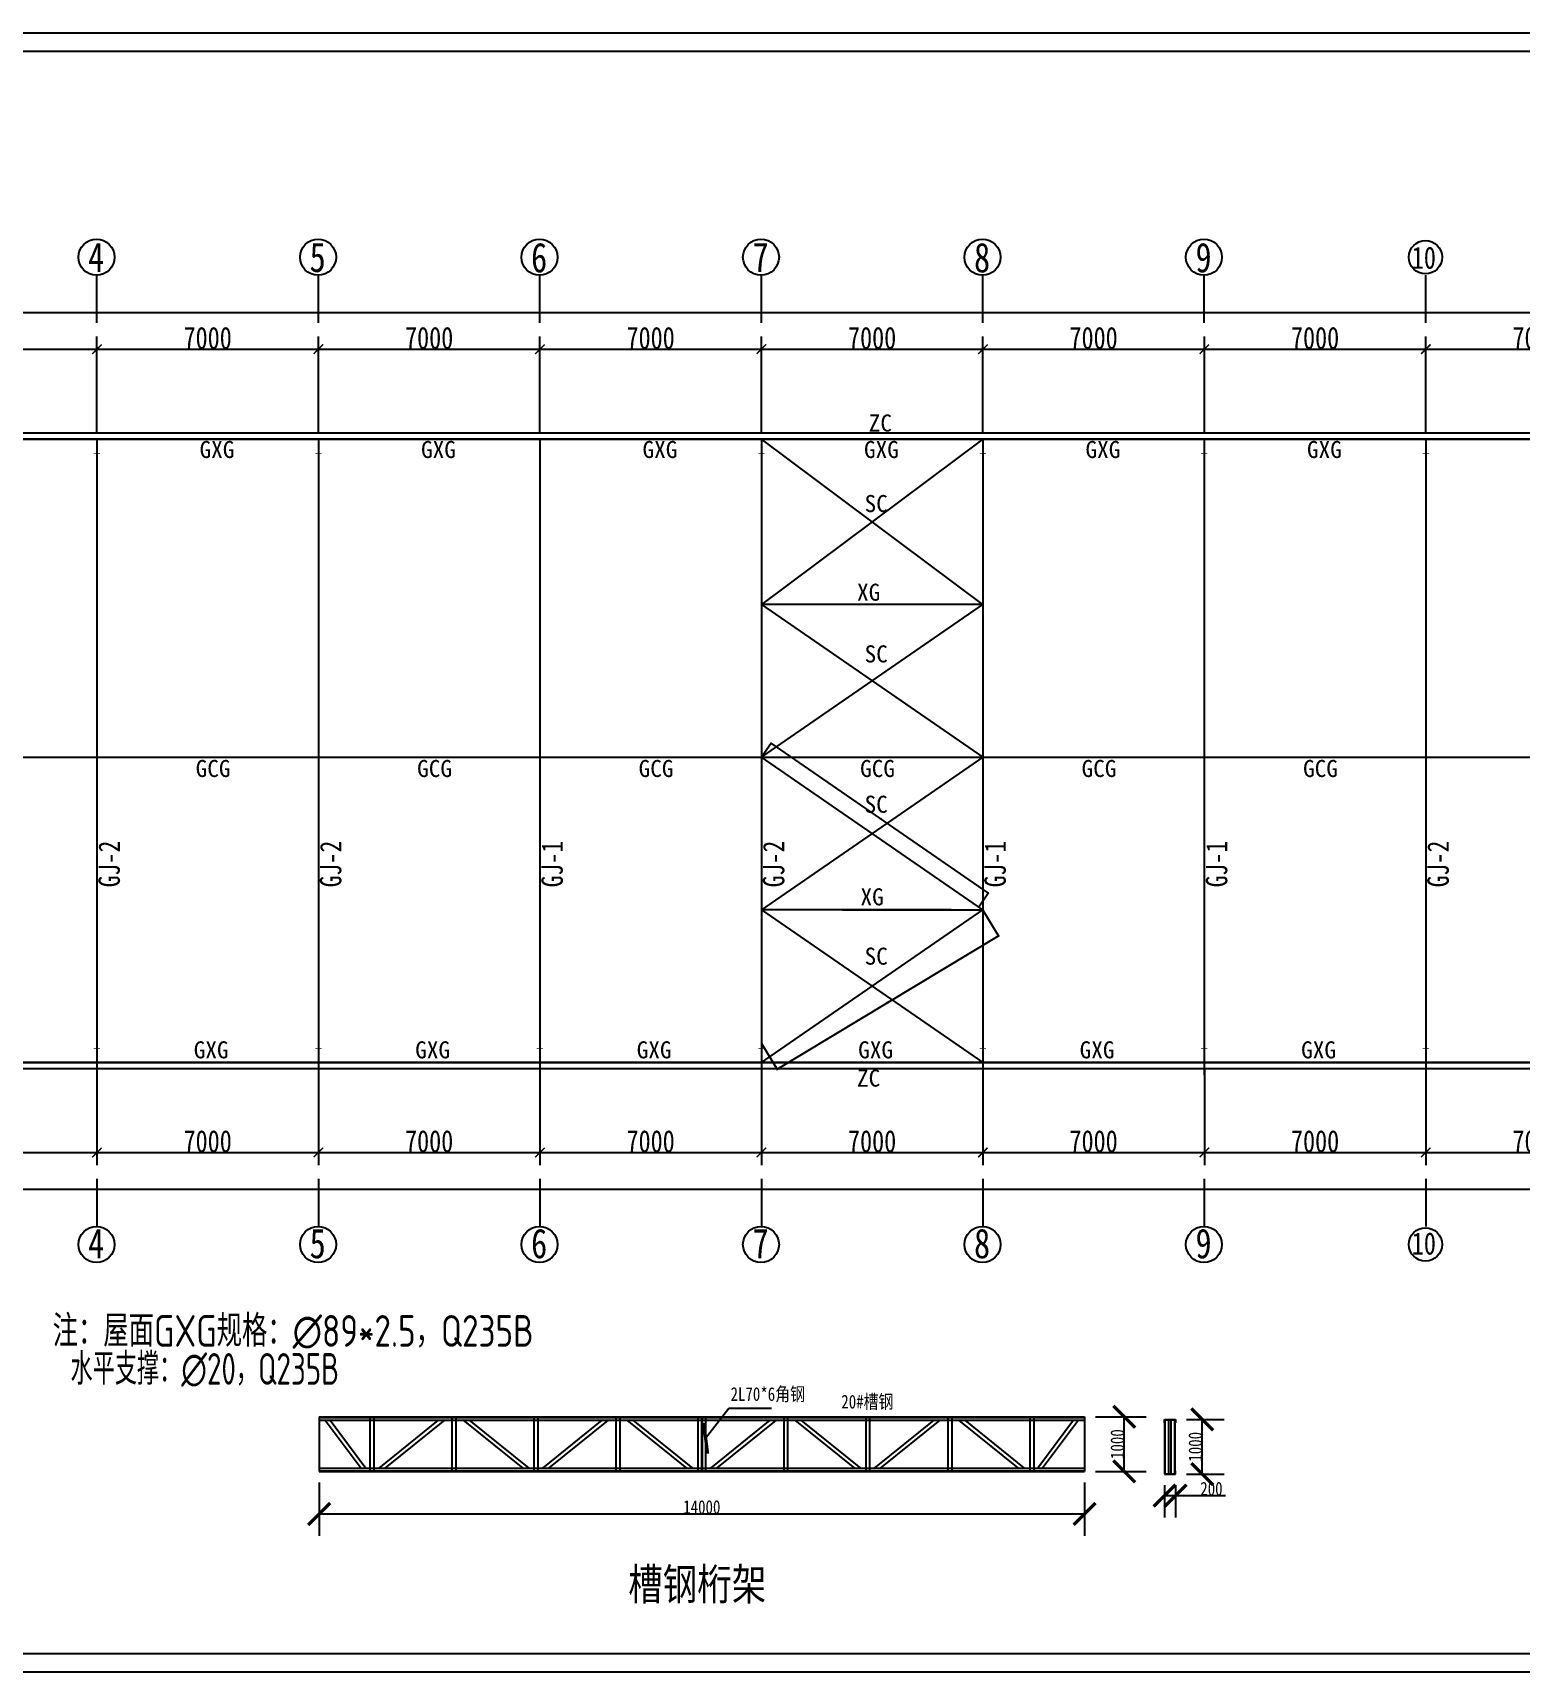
# Model space of a CAD drawing. Header units: millimetres. Extents: x 92079 to 624077, y -488988 to -181668.
# Drawn here: x 174439 to 221450, y -311212 to -259415 of the extents above; entities that cross this region are included whole.
import ezdxf
from ezdxf.enums import TextEntityAlignment as Align

# ---------------------------------------------------------------- set-up
doc = ezdxf.new("R2010")
doc.units = ezdxf.units.MM
doc.header["$PDMODE"] = 1
doc.layers.add('PUB_TEXT', color=7, linetype='Continuous')
doc.layers.add('粗线', color=7, linetype='Continuous')
doc.styles.get("Standard").update_dxf_attribs({"font": 'qlctxt.shx', "bigfont": 'qlchzt.shx'})
doc.styles.add('STYLE1', font='', dxfattribs={"width": 0.8})
doc.styles.add('TSSD_Dimension', font='Tssdeng.shx', dxfattribs={"width": 0.7, "bigfont": 'hztxt.shx'})
doc.styles.add('仿宋', font='', dxfattribs={"width": 0.8})
doc.styles.get('STYLE1').set_extended_font_data('SimSun')
doc.styles.get('仿宋').set_extended_font_data('FangSong_GB2312')
doc.dimstyles.new('副本 ISO-25', dxfattribs={"dimtxt": 250, "dimasz": 400, "dimexe": 400, "dimexo": 200, "dimgap": 0.3, "dimtad": 1, "dimtoh": 1, "dimdec": 0, "dimtxsty": '仿宋', "dimblk": 'ARCHTICK', "dimcen": 25, "dimaunit": 1, "dimadec": 3, "dimazin": 0, "dimtfac": 1, "dimtdec": 0, "dimtmove": 0, "dimatfit": 3, "dimldrblk": 'ARCHTICK', "dimfxl": 1, "dimarcsym": 0})
doc.dimstyles.new('大样图Standard', dxfattribs={"dimscale": 120, "dimtxt": 0.25, "dimasz": 0.18, "dimexe": 0.18, "dimexo": 0.0625, "dimgap": 0.09, "dimtad": 1, "dimdsep": 46, "dimtxsty": 'Standard', "dimblk": 'ARCHTICK', "dimcen": 0.09, "dimadec": 0, "dimazin": 0, "dimtfac": 1, "dimtofl": 0, "dimtmove": 0, "dimatfit": 3, "dimfxl": 1, "dimtolj": 1, "dimtzin": 0, "dimarcsym": 0})

# ---------------------------------------------------------------- blocks, each defined once
blk = doc.blocks.new('_ArchTick')
at = {"color": 0, "linetype": 'ByBlock', "const_width": 0.15}
blk.add_lwpolyline([(-0.5, -0.5), (0.5, 0.5)], dxfattribs=at)
blk = doc.blocks.new('*D58')
at = {"layer": 'Defpoints', "color": 0}
for p in [(169466, -291951), (176466, -291951), (176466, -294791)]:
    blk.add_point(p, dxfattribs=at)
at = {"layer": '粗线', "color": 0, "lineweight": -2}
for p, q in [((169466, -292151), (169466, -295191)), ((176466, -292151), (176466, -295191)), ((169466, -294791), (176466, -294791))]:
    blk.add_line(p, q, dxfattribs=at)
at = {"layer": '粗线', "color": 0, "lineweight": -2, "xscale": 300, "yscale": 300, "zscale": 300, "rotation": 180}
blk.add_blockref('_ArchTick', (169466, -294791), dxfattribs=at)
at = {"layer": '粗线', "color": 0, "lineweight": -2, "xscale": 300, "yscale": 300, "zscale": 300}
blk.add_blockref('_ArchTick', (176466, -294791), dxfattribs=at)
at = {"layer": '粗线', "color": 0, "insert": (172966, -294441), "char_height": 700, "attachment_point": 5, "style": '仿宋'}
blk.add_mtext('7000', dxfattribs=at)
blk = doc.blocks.new('*D59')
at = {"layer": 'Defpoints', "color": 0}
for p in [(176466, -291951), (183466, -291951), (183466, -294791)]:
    blk.add_point(p, dxfattribs=at)
at = {"layer": '粗线', "color": 0, "lineweight": -2}
for p, q in [((176466, -292151), (176466, -295191)), ((183466, -292151), (183466, -295191)), ((176466, -294791), (183466, -294791))]:
    blk.add_line(p, q, dxfattribs=at)
at = {"layer": '粗线', "color": 0, "lineweight": -2, "xscale": 300, "yscale": 300, "zscale": 300, "rotation": 180}
blk.add_blockref('_ArchTick', (176466, -294791), dxfattribs=at)
at = {"layer": '粗线', "color": 0, "lineweight": -2, "xscale": 300, "yscale": 300, "zscale": 300}
blk.add_blockref('_ArchTick', (183466, -294791), dxfattribs=at)
at = {"layer": '粗线', "color": 0, "insert": (179966, -294441), "char_height": 700, "attachment_point": 5, "style": '仿宋'}
blk.add_mtext('7000', dxfattribs=at)
blk = doc.blocks.new('*D60')
at = {"layer": 'Defpoints', "color": 0}
for p in [(183466, -291951), (190466, -291951), (190466, -294791)]:
    blk.add_point(p, dxfattribs=at)
at = {"layer": '粗线', "color": 0, "lineweight": -2}
for p, q in [((183466, -292151), (183466, -295191)), ((190466, -292151), (190466, -295191)), ((183466, -294791), (190466, -294791))]:
    blk.add_line(p, q, dxfattribs=at)
at = {"layer": '粗线', "color": 0, "lineweight": -2, "xscale": 300, "yscale": 300, "zscale": 300, "rotation": 180}
blk.add_blockref('_ArchTick', (183466, -294791), dxfattribs=at)
at = {"layer": '粗线', "color": 0, "lineweight": -2, "xscale": 300, "yscale": 300, "zscale": 300}
blk.add_blockref('_ArchTick', (190466, -294791), dxfattribs=at)
at = {"layer": '粗线', "color": 0, "insert": (186966, -294441), "char_height": 700, "attachment_point": 5, "style": '仿宋'}
blk.add_mtext('7000', dxfattribs=at)
blk = doc.blocks.new('*D61')
at = {"layer": 'Defpoints', "color": 0}
for p in [(190466, -291951), (197466, -291951), (197466, -294791)]:
    blk.add_point(p, dxfattribs=at)
at = {"layer": '粗线', "color": 0, "lineweight": -2}
for p, q in [((190466, -292151), (190466, -295191)), ((197466, -292151), (197466, -295191)), ((190466, -294791), (197466, -294791))]:
    blk.add_line(p, q, dxfattribs=at)
at = {"layer": '粗线', "color": 0, "lineweight": -2, "xscale": 300, "yscale": 300, "zscale": 300, "rotation": 180}
blk.add_blockref('_ArchTick', (190466, -294791), dxfattribs=at)
at = {"layer": '粗线', "color": 0, "lineweight": -2, "xscale": 300, "yscale": 300, "zscale": 300}
blk.add_blockref('_ArchTick', (197466, -294791), dxfattribs=at)
at = {"layer": '粗线', "color": 0, "insert": (193966, -294441), "char_height": 700, "attachment_point": 5, "style": '仿宋'}
blk.add_mtext('7000', dxfattribs=at)
blk = doc.blocks.new('*D62')
at = {"layer": 'Defpoints', "color": 0}
for p in [(197466, -291951), (204466, -291951), (204466, -294791)]:
    blk.add_point(p, dxfattribs=at)
at = {"layer": '粗线', "color": 0, "lineweight": -2}
for p, q in [((197466, -292151), (197466, -295191)), ((204466, -292151), (204466, -295191)), ((197466, -294791), (204466, -294791))]:
    blk.add_line(p, q, dxfattribs=at)
at = {"layer": '粗线', "color": 0, "lineweight": -2, "xscale": 300, "yscale": 300, "zscale": 300, "rotation": 180}
blk.add_blockref('_ArchTick', (197466, -294791), dxfattribs=at)
at = {"layer": '粗线', "color": 0, "lineweight": -2, "xscale": 300, "yscale": 300, "zscale": 300}
blk.add_blockref('_ArchTick', (204466, -294791), dxfattribs=at)
at = {"layer": '粗线', "color": 0, "insert": (200966, -294441), "char_height": 700, "attachment_point": 5, "style": '仿宋'}
blk.add_mtext('7000', dxfattribs=at)
blk = doc.blocks.new('*D63')
at = {"layer": 'Defpoints', "color": 0}
for p in [(204466, -291951), (211466, -291951), (211466, -294791)]:
    blk.add_point(p, dxfattribs=at)
at = {"layer": '粗线', "color": 0, "lineweight": -2}
for p, q in [((204466, -292151), (204466, -295191)), ((211466, -292151), (211466, -295191)), ((204466, -294791), (211466, -294791))]:
    blk.add_line(p, q, dxfattribs=at)
at = {"layer": '粗线', "color": 0, "lineweight": -2, "xscale": 300, "yscale": 300, "zscale": 300, "rotation": 180}
blk.add_blockref('_ArchTick', (204466, -294791), dxfattribs=at)
at = {"layer": '粗线', "color": 0, "lineweight": -2, "xscale": 300, "yscale": 300, "zscale": 300}
blk.add_blockref('_ArchTick', (211466, -294791), dxfattribs=at)
at = {"layer": '粗线', "color": 0, "insert": (207966, -294441), "char_height": 700, "attachment_point": 5, "style": '仿宋'}
blk.add_mtext('7000', dxfattribs=at)
blk = doc.blocks.new('*D64')
at = {"layer": 'Defpoints', "color": 0}
for p in [(211466, -291951), (218466, -291951), (218466, -294791)]:
    blk.add_point(p, dxfattribs=at)
at = {"layer": '粗线', "color": 0, "lineweight": -2}
for p, q in [((211466, -292151), (211466, -295191)), ((218466, -292151), (218466, -295191)), ((211466, -294791), (218466, -294791))]:
    blk.add_line(p, q, dxfattribs=at)
at = {"layer": '粗线', "color": 0, "lineweight": -2, "xscale": 300, "yscale": 300, "zscale": 300, "rotation": 180}
blk.add_blockref('_ArchTick', (211466, -294791), dxfattribs=at)
at = {"layer": '粗线', "color": 0, "lineweight": -2, "xscale": 300, "yscale": 300, "zscale": 300}
blk.add_blockref('_ArchTick', (218466, -294791), dxfattribs=at)
at = {"layer": '粗线', "color": 0, "insert": (214966, -294441), "char_height": 700, "attachment_point": 5, "style": '仿宋'}
blk.add_mtext('7000', dxfattribs=at)
blk = doc.blocks.new('*D65')
at = {"layer": 'Defpoints', "color": 0}
for p in [(218466, -291951), (225466, -291951), (225466, -294791)]:
    blk.add_point(p, dxfattribs=at)
at = {"layer": '粗线', "color": 0, "lineweight": -2}
for p, q in [((218466, -292151), (218466, -295191)), ((225466, -292151), (225466, -295191)), ((218466, -294791), (225466, -294791))]:
    blk.add_line(p, q, dxfattribs=at)
at = {"layer": '粗线', "color": 0, "lineweight": -2, "xscale": 300, "yscale": 300, "zscale": 300, "rotation": 180}
blk.add_blockref('_ArchTick', (218466, -294791), dxfattribs=at)
at = {"layer": '粗线', "color": 0, "lineweight": -2, "xscale": 300, "yscale": 300, "zscale": 300}
blk.add_blockref('_ArchTick', (225466, -294791), dxfattribs=at)
at = {"layer": '粗线', "color": 0, "insert": (221966, -294441), "char_height": 700, "attachment_point": 5, "style": '仿宋'}
blk.add_mtext('7000', dxfattribs=at)
blk = doc.blocks.new('*D76')
at = {"layer": 'Defpoints', "color": 0}
for p in [(156466, -291951), (292966, -291951), (292966, -295953)]:
    blk.add_point(p, dxfattribs=at)
at = {"layer": '粗线', "color": 0, "lineweight": -2}
for p, q in [((156466, -292151), (156466, -296353)), ((292966, -292151), (292966, -296353)), ((156466, -295953), (292966, -295953))]:
    blk.add_line(p, q, dxfattribs=at)
at = {"layer": '粗线', "color": 0, "lineweight": -2, "xscale": 300, "yscale": 300, "zscale": 300, "rotation": 180}
blk.add_blockref('_ArchTick', (156466, -295953), dxfattribs=at)
at = {"layer": '粗线', "color": 0, "lineweight": -2, "xscale": 300, "yscale": 300, "zscale": 300}
blk.add_blockref('_ArchTick', (292966, -295953), dxfattribs=at)
at = {"layer": '粗线', "color": 0, "insert": (224716, -295602), "char_height": 700, "attachment_point": 5, "style": '仿宋'}
blk.add_mtext('136500', dxfattribs=at)
blk = doc.blocks.new('*D79')
at = {"layer": 'Defpoints', "color": 0}
for p in [(176466, -269411), (169466, -272251), (176466, -272251)]:
    blk.add_point(p, dxfattribs=at)
at = {"layer": '粗线', "color": 0, "lineweight": -2}
for p, q in [((169466, -272051), (169466, -269011)), ((176466, -272051), (176466, -269011)), ((169466, -269411), (176466, -269411))]:
    blk.add_line(p, q, dxfattribs=at)
at = {"layer": '粗线', "color": 0, "lineweight": -2, "xscale": 300, "yscale": 300, "zscale": 300, "rotation": 180}
blk.add_blockref('_ArchTick', (169466, -269411), dxfattribs=at)
at = {"layer": '粗线', "color": 0, "lineweight": -2, "xscale": 300, "yscale": 300, "zscale": 300}
blk.add_blockref('_ArchTick', (176466, -269411), dxfattribs=at)
at = {"layer": '粗线', "color": 0, "insert": (172966, -269061), "char_height": 700, "attachment_point": 5, "style": '仿宋'}
blk.add_mtext('7000', dxfattribs=at)
blk = doc.blocks.new('*D80')
at = {"layer": 'Defpoints', "color": 0}
for p in [(183466, -269411), (176466, -272251), (183466, -272251)]:
    blk.add_point(p, dxfattribs=at)
at = {"layer": '粗线', "color": 0, "lineweight": -2}
for p, q in [((176466, -272051), (176466, -269011)), ((183466, -272051), (183466, -269011)), ((176466, -269411), (183466, -269411))]:
    blk.add_line(p, q, dxfattribs=at)
at = {"layer": '粗线', "color": 0, "lineweight": -2, "xscale": 300, "yscale": 300, "zscale": 300, "rotation": 180}
blk.add_blockref('_ArchTick', (176466, -269411), dxfattribs=at)
at = {"layer": '粗线', "color": 0, "lineweight": -2, "xscale": 300, "yscale": 300, "zscale": 300}
blk.add_blockref('_ArchTick', (183466, -269411), dxfattribs=at)
at = {"layer": '粗线', "color": 0, "insert": (179966, -269061), "char_height": 700, "attachment_point": 5, "style": '仿宋'}
blk.add_mtext('7000', dxfattribs=at)
blk = doc.blocks.new('*D81')
at = {"layer": 'Defpoints', "color": 0}
for p in [(190466, -269411), (183466, -272251), (190466, -272251)]:
    blk.add_point(p, dxfattribs=at)
at = {"layer": '粗线', "color": 0, "lineweight": -2}
for p, q in [((183466, -272051), (183466, -269011)), ((190466, -272051), (190466, -269011)), ((183466, -269411), (190466, -269411))]:
    blk.add_line(p, q, dxfattribs=at)
at = {"layer": '粗线', "color": 0, "lineweight": -2, "xscale": 300, "yscale": 300, "zscale": 300, "rotation": 180}
blk.add_blockref('_ArchTick', (183466, -269411), dxfattribs=at)
at = {"layer": '粗线', "color": 0, "lineweight": -2, "xscale": 300, "yscale": 300, "zscale": 300}
blk.add_blockref('_ArchTick', (190466, -269411), dxfattribs=at)
at = {"layer": '粗线', "color": 0, "insert": (186966, -269061), "char_height": 700, "attachment_point": 5, "style": '仿宋'}
blk.add_mtext('7000', dxfattribs=at)
blk = doc.blocks.new('*D82')
at = {"layer": 'Defpoints', "color": 0}
for p in [(197466, -269411), (190466, -272251), (197466, -272251)]:
    blk.add_point(p, dxfattribs=at)
at = {"layer": '粗线', "color": 0, "lineweight": -2}
for p, q in [((190466, -272051), (190466, -269011)), ((197466, -272051), (197466, -269011)), ((190466, -269411), (197466, -269411))]:
    blk.add_line(p, q, dxfattribs=at)
at = {"layer": '粗线', "color": 0, "lineweight": -2, "xscale": 300, "yscale": 300, "zscale": 300, "rotation": 180}
blk.add_blockref('_ArchTick', (190466, -269411), dxfattribs=at)
at = {"layer": '粗线', "color": 0, "lineweight": -2, "xscale": 300, "yscale": 300, "zscale": 300}
blk.add_blockref('_ArchTick', (197466, -269411), dxfattribs=at)
at = {"layer": '粗线', "color": 0, "insert": (193966, -269061), "char_height": 700, "attachment_point": 5, "style": '仿宋'}
blk.add_mtext('7000', dxfattribs=at)
blk = doc.blocks.new('*D83')
at = {"layer": 'Defpoints', "color": 0}
for p in [(204466, -269411), (197466, -272251), (204466, -272251)]:
    blk.add_point(p, dxfattribs=at)
at = {"layer": '粗线', "color": 0, "lineweight": -2}
for p, q in [((197466, -272051), (197466, -269011)), ((204466, -272051), (204466, -269011)), ((197466, -269411), (204466, -269411))]:
    blk.add_line(p, q, dxfattribs=at)
at = {"layer": '粗线', "color": 0, "lineweight": -2, "xscale": 300, "yscale": 300, "zscale": 300, "rotation": 180}
blk.add_blockref('_ArchTick', (197466, -269411), dxfattribs=at)
at = {"layer": '粗线', "color": 0, "lineweight": -2, "xscale": 300, "yscale": 300, "zscale": 300}
blk.add_blockref('_ArchTick', (204466, -269411), dxfattribs=at)
at = {"layer": '粗线', "color": 0, "insert": (200966, -269061), "char_height": 700, "attachment_point": 5, "style": '仿宋'}
blk.add_mtext('7000', dxfattribs=at)
blk = doc.blocks.new('*D84')
at = {"layer": 'Defpoints', "color": 0}
for p in [(211466, -269411), (204466, -272251), (211466, -272251)]:
    blk.add_point(p, dxfattribs=at)
at = {"layer": '粗线', "color": 0, "lineweight": -2}
for p, q in [((204466, -272051), (204466, -269011)), ((211466, -272051), (211466, -269011)), ((204466, -269411), (211466, -269411))]:
    blk.add_line(p, q, dxfattribs=at)
at = {"layer": '粗线', "color": 0, "lineweight": -2, "xscale": 300, "yscale": 300, "zscale": 300, "rotation": 180}
blk.add_blockref('_ArchTick', (204466, -269411), dxfattribs=at)
at = {"layer": '粗线', "color": 0, "lineweight": -2, "xscale": 300, "yscale": 300, "zscale": 300}
blk.add_blockref('_ArchTick', (211466, -269411), dxfattribs=at)
at = {"layer": '粗线', "color": 0, "insert": (207966, -269061), "char_height": 700, "attachment_point": 5, "style": '仿宋'}
blk.add_mtext('7000', dxfattribs=at)
blk = doc.blocks.new('*D85')
at = {"layer": 'Defpoints', "color": 0}
for p in [(218466, -269411), (211466, -272251), (218466, -272251)]:
    blk.add_point(p, dxfattribs=at)
at = {"layer": '粗线', "color": 0, "lineweight": -2}
for p, q in [((211466, -272051), (211466, -269011)), ((218466, -272051), (218466, -269011)), ((211466, -269411), (218466, -269411))]:
    blk.add_line(p, q, dxfattribs=at)
at = {"layer": '粗线', "color": 0, "lineweight": -2, "xscale": 300, "yscale": 300, "zscale": 300, "rotation": 180}
blk.add_blockref('_ArchTick', (211466, -269411), dxfattribs=at)
at = {"layer": '粗线', "color": 0, "lineweight": -2, "xscale": 300, "yscale": 300, "zscale": 300}
blk.add_blockref('_ArchTick', (218466, -269411), dxfattribs=at)
at = {"layer": '粗线', "color": 0, "insert": (214966, -269061), "char_height": 700, "attachment_point": 5, "style": '仿宋'}
blk.add_mtext('7000', dxfattribs=at)
blk = doc.blocks.new('*D86')
at = {"layer": 'Defpoints', "color": 0}
for p in [(225466, -269411), (218466, -272251), (225466, -272251)]:
    blk.add_point(p, dxfattribs=at)
at = {"layer": '粗线', "color": 0, "lineweight": -2}
for p, q in [((218466, -272051), (218466, -269011)), ((225466, -272051), (225466, -269011)), ((218466, -269411), (225466, -269411))]:
    blk.add_line(p, q, dxfattribs=at)
at = {"layer": '粗线', "color": 0, "lineweight": -2, "xscale": 300, "yscale": 300, "zscale": 300, "rotation": 180}
blk.add_blockref('_ArchTick', (218466, -269411), dxfattribs=at)
at = {"layer": '粗线', "color": 0, "lineweight": -2, "xscale": 300, "yscale": 300, "zscale": 300}
blk.add_blockref('_ArchTick', (225466, -269411), dxfattribs=at)
at = {"layer": '粗线', "color": 0, "insert": (221966, -269061), "char_height": 700, "attachment_point": 5, "style": '仿宋'}
blk.add_mtext('7000', dxfattribs=at)
blk = doc.blocks.new('*D97')
at = {"layer": 'Defpoints', "color": 0}
for p in [(292966, -268250), (156466, -272251), (292966, -272251)]:
    blk.add_point(p, dxfattribs=at)
at = {"layer": '粗线', "color": 0, "lineweight": -2}
for p, q in [((156466, -272051), (156466, -267850)), ((156466, -268250), (292966, -268250)), ((292966, -272051), (292966, -267850))]:
    blk.add_line(p, q, dxfattribs=at)
at = {"layer": '粗线', "color": 0, "lineweight": -2, "xscale": 300, "yscale": 300, "zscale": 300, "rotation": 180}
blk.add_blockref('_ArchTick', (156466, -268250), dxfattribs=at)
at = {"layer": '粗线', "color": 0, "lineweight": -2, "xscale": 300, "yscale": 300, "zscale": 300}
blk.add_blockref('_ArchTick', (292966, -268250), dxfattribs=at)
at = {"layer": '粗线', "color": 0, "insert": (224716, -267899), "char_height": 700, "attachment_point": 5, "style": '仿宋'}
blk.add_mtext('136500', dxfattribs=at)
blk = doc.blocks.new('*D390')
at = {"layer": 'Defpoints', "color": 0}
for p in [(195215, -305940), (209215, -305940), (209215, -306717)]:
    blk.add_point(p, dxfattribs=at)
at = {"layer": '粗线', "color": 0, "lineweight": -2}
for p, q in [((195215, -306140), (195215, -307117)), ((209215, -306140), (209215, -307117)), ((195215, -306717), (209215, -306717))]:
    blk.add_line(p, q, dxfattribs=at)
at = {"layer": '粗线', "color": 0, "lineweight": -2, "xscale": 400, "yscale": 400, "zscale": 400, "rotation": 180}
blk.add_blockref('_ArchTick', (195215, -306717), dxfattribs=at)
at = {"layer": '粗线', "color": 0, "lineweight": -2, "xscale": 400, "yscale": 400, "zscale": 400}
blk.add_blockref('_ArchTick', (209215, -306717), dxfattribs=at)
at = {"layer": '粗线', "color": 0, "insert": (202215, -306592), "char_height": 250, "attachment_point": 5, "style": '仿宋'}
blk.add_mtext('14000', dxfattribs=at)
blk = doc.blocks.new('*D391')
at = {"layer": 'Defpoints', "color": 0}
for p in [(209215, -304940), (209941, -304940), (209215, -305940)]:
    blk.add_point(p, dxfattribs=at)
at = {"layer": '粗线', "color": 0, "lineweight": -2}
for p, q in [((209415, -304940), (210341, -304940)), ((209941, -305940), (209941, -304940)), ((209415, -305940), (210341, -305940))]:
    blk.add_line(p, q, dxfattribs=at)
at = {"layer": '粗线', "color": 0, "lineweight": -2, "xscale": 400, "yscale": 400, "zscale": 400}
for p, rotation in [((209941, -304940), 90), ((209941, -305940), 270)]:
    blk.add_blockref('_ArchTick', p, dxfattribs=dict(at, rotation=rotation))
at = {"layer": '粗线', "color": 0, "insert": (209816, -305440), "char_height": 250, "attachment_point": 5, "rotation": 90, "style": '仿宋'}
blk.add_mtext('1000', dxfattribs=at)
blk = doc.blocks.new('*D392')
at = {"layer": 'Defpoints', "color": 0}
for p in [(210678, -305989), (210878, -305989), (210878, -306382)]:
    blk.add_point(p, dxfattribs=at)
at = {"layer": '粗线', "color": 0, "lineweight": -2}
for p, q in [((210678, -306189), (210678, -306782)), ((210878, -306189), (210878, -306782)), ((210678, -306382), (210878, -306382)), ((210878, -306382), (211793, -306382))]:
    blk.add_line(p, q, dxfattribs=at)
at = {"layer": '粗线', "color": 0, "lineweight": -2, "xscale": 400, "yscale": 400, "zscale": 400, "rotation": 180}
blk.add_blockref('_ArchTick', (210678, -306382), dxfattribs=at)
at = {"layer": '粗线', "color": 0, "lineweight": -2, "xscale": 400, "yscale": 400, "zscale": 400}
blk.add_blockref('_ArchTick', (210878, -306382), dxfattribs=at)
at = {"layer": '粗线', "color": 0, "insert": (211536, -306257), "char_height": 250, "attachment_point": 5, "style": '仿宋'}
blk.add_mtext('200', dxfattribs=at)
blk = doc.blocks.new('*D393')
at = {"layer": 'Defpoints', "color": 0}
for p in [(210878, -304989), (211368, -304989), (210878, -305989)]:
    blk.add_point(p, dxfattribs=at)
at = {"layer": '粗线', "color": 0, "lineweight": -2}
for p, q in [((211078, -304989), (211768, -304989)), ((211368, -305989), (211368, -304989)), ((211078, -305989), (211768, -305989))]:
    blk.add_line(p, q, dxfattribs=at)
at = {"layer": '粗线', "color": 0, "lineweight": -2, "xscale": 400, "yscale": 400, "zscale": 400}
for p, rotation in [((211368, -304989), 90), ((211368, -305989), 270)]:
    blk.add_blockref('_ArchTick', p, dxfattribs=dict(at, rotation=rotation))
at = {"layer": '粗线', "color": 0, "insert": (211243, -305489), "char_height": 250, "attachment_point": 5, "rotation": 90, "style": '仿宋'}
blk.add_mtext('1000', dxfattribs=at)
blk = doc.blocks.new('*D560')
at = {"layer": 'Defpoints', "color": 0}
for p in [(204466, -287126), (204960, -287947), (197466, -291341)]:
    blk.add_point(p, dxfattribs=at)
at = {"layer": '粗线', "color": 0, "lineweight": -2}
for p, q in [((204469, -287133), (204971, -287966)), ((197960, -292162), (204960, -287947)), ((197469, -291347), (197971, -292180))]:
    blk.add_line(p, q, dxfattribs=at)
at = {"layer": '粗线', "color": 0, "lineweight": -2, "xscale": 21.6, "yscale": 21.6, "zscale": 21.6}
for p, rotation in [((204960, -287947), 31.05254692596936), ((197960, -292162), 211.0525469259694)]:
    blk.add_blockref('_ArchTick', p, dxfattribs=dict(at, rotation=rotation))
at = {"layer": '粗线', "color": 0, "insert": (201446, -290032), "char_height": 30, "attachment_point": 5, "rotation": 31.0525}
blk.add_mtext('\\A1;8170.94', dxfattribs=at)
blk = doc.blocks.new('*D561')
at = {"layer": 'Defpoints', "color": 0}
for p in [(197466, -282301), (204637, -286595), (204333, -287035)]:
    blk.add_point(p, dxfattribs=at)
at = {"layer": '粗线', "color": 0, "lineweight": -2}
for p, q in [((197470, -282295), (197781, -281843)), ((197769, -281861), (204637, -286595)), ((204338, -287029), (204649, -286577))]:
    blk.add_line(p, q, dxfattribs=at)
at = {"layer": '粗线', "color": 0, "lineweight": -2, "xscale": 21.6, "yscale": 21.6, "zscale": 21.6}
for p, rotation in [((197769, -281861), 145.4220591701652), ((204637, -286595), 325.4220591701652)]:
    blk.add_blockref('_ArchTick', p, dxfattribs=dict(at, rotation=rotation))
at = {"layer": '粗线', "color": 0, "insert": (201218, -284207), "char_height": 30, "attachment_point": 5, "rotation": 325.4221}
blk.add_mtext('\\A1;8341.32', dxfattribs=at)
blk = doc.blocks.new('A$C13D25613')
at = {"layer": '粗线', "color": 7}
for p, q in [((221.2, 3489.1), (14221.2, 3489.1)), ((221.2, 3489.1), (221.2, 2489.1)), ((221.2, 3479.1), (14221.2, 3479.1)), ((221.2, 3426.1), (14221.2, 3426.1)), ((334.1, 3426.1), (989.8, 2552.1)), ((421.7, 3426.1), (1077.4, 2552.1)), ((1151.2, 3489.1), (1151.2, 2489.1)), ((1221.2, 3489.1), (1221.2, 2489.1)), ((1317.1, 2552.1), (2406.9, 3426.1)), ((1429, 2552.1), (2518.8, 3426.1)), ((2431.8, 3479.1), (2433.8, 3480.7)), ((2651.2, 3489.1), (2651.2, 2489.1)), ((2721.2, 3489.1), (2721.2, 2489.1)), ((3951.2, 2552.1), (2861.4, 3426.1)), ((4063.1, 2552.1), (2973.3, 3426.1)), ((4151.2, 3489.1), (4151.2, 2489.1)), ((4221.2, 3489.1), (4221.2, 2489.1)), ((4311.9, 2552.1), (5401.7, 3426.1)), ((4423.8, 2552.1), (5513.6, 3426.1)), ((5651.2, 3489.1), (5651.2, 2489.1)), ((5721.2, 3489.1), (5721.2, 2489.1)), ((6946.1, 2552.1), (5856.2, 3426.1)), ((7057.9, 2552.1), (5968.1, 3426.1)), ((7151.2, 3489.1), (7151.2, 2489.1)), ((7215.2, 3489.1), (7215.2, 2489.1)), ((7221.2, 3489.1), (7221.2, 2489.1)), ((7227.2, 3489.1), (7227.2, 2489.1)), ((7291.2, 3489.1), (7291.2, 2489.1)), ((7384.5, 2552.1), (8474.3, 3426.1)), ((7496.4, 2552.1), (8586.2, 3426.1)), ((8721.2, 3489.1), (8721.2, 2489.1)), ((8791.2, 3489.1), (8791.2, 2489.1)), ((10018.6, 2552.1), (8928.8, 3426.1)), ((10130.5, 2552.1), (9040.7, 3426.1)), ((10221.2, 3489.1), (10221.2, 2489.1)), ((10291.2, 3489.1), (10291.2, 2489.1)), ((10379.3, 2552.1), (11469.1, 3426.1)), ((10491.2, 2552.1), (11581, 3426.1)), ((11721.2, 3489.1), (11721.2, 2489.1)), ((11791.2, 3489.1), (11791.2, 2489.1)), ((13013.5, 2552.1), (11923.6, 3426.1)), ((13125.4, 2552.1), (12035.5, 3426.1)), ((13221.2, 3489.1), (13221.2, 2489.1)), ((13291.2, 3489.1), (13291.2, 2489.1)), ((14020.8, 3426.1), (13365.1, 2552.1)), ((14108.3, 3426.1), (13452.6, 2552.1)), ((14221.2, 3489.1), (14221.2, 2489.1)), ((15684.6, 3377.1), (15684.6, 3440.1)), ((15684.6, 3440.1), (15884.6, 3440.1)), ((15684.6, 3377.1), (15690.6, 3377.1)), ((15690.6, 2446.1), (15690.6, 3434.1)), ((15696.6, 2446.1), (15696.6, 3434.1)), ((15760.6, 2446.1), (15760.6, 3434.1)), ((15808.6, 2446.1), (15808.6, 3434.1)), ((15872.6, 2446.1), (15872.6, 3434.1)), ((15878.6, 2446.1), (15878.6, 3434.1)), ((15878.6, 3377.1), (15884.6, 3377.1)), ((15884.6, 3440.1), (15884.6, 3377.1)), ((221.2, 2552.1), (14221.2, 2552.1)), ((221.2, 2499.1), (14221.2, 2499.1)), ((221.2, 2489.1), (14221.2, 2489.1)), ((15684.6, 2503.1), (15690.6, 2503.1)), ((15684.6, 2440.1), (15884.6, 2440.1)), ((15878.6, 2503.1), (15884.6, 2503.1)), ((15884.6, 2440.1), (15884.6, 2503.1))]:
    blk.add_line(p, q, dxfattribs=at)
at = {"layer": '粗线', "color": 7, "const_width": 10}
for points in [[(15684.6, 3377.1), (15684.6, 3440.1), (15884.6, 3440.1), (15884.6, 3377.1)], [(15684.6, 2503.1), (15684.6, 2440.1), (15884.6, 2440.1), (15884.6, 2503.1)]]:
    blk.add_lwpolyline(points, dxfattribs=at)
at = {"layer": '粗线', "color": 7}
for points in [[(15690.6, 3377.1), (15690.6, 3434.1), (15878.6, 3434.1), (15878.6, 3377.1)], [(15690.6, 2503.1), (15690.6, 2446.1), (15878.6, 2446.1), (15878.6, 2503.1)]]:
    blk.add_lwpolyline(points, dxfattribs=at)
at = {"layer": '粗线', "color": 7, "style": 'STYLE1', "width": 0.8}
for s, height, p in [('2L70*6角钢', 250, (7746.9, 3779.9)), ('20#槽钢', 250, (9772.1, 3640.7)), ('槽钢桁架', 578.56, (5875.4, 138.6))]:
    blk.add_text(s, height=height, dxfattribs=at).set_placement(p)
at = {"layer": '粗线', "color": 7}
for p1, p2, distance, picture, middle in [((14221.2, 2489.1), (14221.2, 3489.1), -726.1, '*D391', (14822, 2989.1)), ((15884.6, 2440.1), (15884.6, 3440.1), -490.1, '*D393', (16249.4, 2940.1)), ((221.2, 2489.1), (14221.2, 2489.1), -776.8, '*D390', (7221.2, 1837.6)), ((15684.6, 2440.1), (15884.6, 2440.1), -392.3, '*D392', (16542, 2173))]:
    dim = blk.add_aligned_dim(p1=p1, p2=p2, distance=distance, dimstyle='副本 ISO-25', dxfattribs=at)
    dim.commit()
    dim.dimension.update_dxf_attribs({"geometry": picture, "text_midpoint": middle, "insert": (-194993.7, 308429.6)})
blk.add_leader([(7291.2, 3095.2), (7715.5, 3645.2), (8495, 3645.2)], dimstyle='副本 ISO-25', override={"dimgap": 0.3, "dimtad": 0}, dxfattribs=at)

msp = doc.modelspace()

# ---------------------------------------------------------------- linework, layer by layer
at = {"layer": '粗线', "color": 7}
for p, q in [((176465.553, -268574.554), (176465.553, -267076.304)), ((183465.553, -268574.554), (183465.553, -267076.304)), ((190465.553, -268574.554), (190465.553, -267076.304)), ((197465.553, -268574.554), (197465.553, -267076.304)), ((204465.553, -268574.554), (204465.553, -267076.304)), ((211465.553, -268574.554), (211465.553, -267076.304)), ((218465.553, -268574.554), (218465.553, -267076.304)), ((292965.553, -272251.285), (156465.553, -272251.285)), ((156465.553, -272251.285), (292965.553, -272251.285)), ((204465.553, -277476.285), (197465.553, -277476.285)), ((156465.553, -282301.285), (292965.553, -282301.285)), ((203465.553, -287126.285), (197465.553, -287126.285)), ((200025.247, -287126.285), (204465.553, -287126.285)), ((156465.553, -291951.285), (292965.553, -291951.285)), ((292965.553, -291951.285), (156465.553, -291951.285)), ((176465.553, -295628.017), (176465.553, -297126.267)), ((183465.553, -295628.017), (183465.553, -297126.267)), ((190465.553, -295628.017), (190465.553, -297126.267)), ((197465.553, -295628.017), (197465.553, -297126.267)), ((204465.553, -295628.017), (204465.553, -297126.267)), ((211465.553, -295628.017), (211465.553, -297126.267)), ((218465.553, -295628.017), (218465.553, -297126.267))]:
    msp.add_line(p, q, dxfattribs=at)
at = {"layer": '粗线', "color": 1}
for p, q in [((176465.553, -272251.285), (176465.553, -292351.285)), ((183465.553, -272251.285), (183465.553, -292351.285)), ((190465.553, -272251.285), (190465.553, -292351.285)), ((197465.553, -272251.285), (197465.553, -292351.285)), ((204465.553, -272251.285), (204465.553, -292351.285)), ((211465.553, -272251.285), (211465.553, -292351.285)), ((218465.553, -272251.285), (218465.553, -292351.285))]:
    msp.add_line(p, q, dxfattribs=at)
at = {"layer": '粗线', "color": 7}
for points in [[(147865.306, -259415.023), (304291.322, -259415.023), (304291.322, -311211.507), (147865.306, -311211.507)], [(148445.671, -259995.388), (303710.957, -259995.388), (303710.957, -310631.142), (148445.671, -310631.142)], [(156265.553, -272051.285), (293165.553, -272051.285), (293165.553, -292151.285), (156265.553, -292151.285)]]:
    msp.add_lwpolyline(points, close=True, dxfattribs=at)
at = {"layer": '粗线', "color": 6, "const_width": 30}
for points in [[(176364.8, -272251.285), (176564.8, -272251.285), (176464.8, -272251.285), (176464.8, -272701.285), (176564.8, -272701.285), (176364.8, -272701.285)], [(183364.8, -272251.285), (183564.8, -272251.285), (183464.8, -272251.285), (183464.8, -272701.285), (183564.8, -272701.285), (183364.8, -272701.285)], [(197364.8, -272251.285), (197564.8, -272251.285), (197464.8, -272251.285), (197464.8, -272701.285), (197564.8, -272701.285), (197364.8, -272701.285)], [(204364.8, -272251.285), (204564.8, -272251.285), (204464.8, -272251.285), (204464.8, -272701.285), (204564.8, -272701.285), (204364.8, -272701.285)], [(211364.8, -272251.285), (211564.8, -272251.285), (211464.8, -272251.285), (211464.8, -272701.285), (211564.8, -272701.285), (211364.8, -272701.285)], [(218364.8, -272251.285), (218564.8, -272251.285), (218464.8, -272251.285), (218464.8, -272701.285), (218564.8, -272701.285), (218364.8, -272701.285)], [(176364.8, -291501.285), (176564.8, -291501.285), (176464.8, -291501.285), (176464.8, -291951.285), (176564.8, -291951.285), (176364.8, -291951.285)], [(183364.8, -291501.285), (183564.8, -291501.285), (183464.8, -291501.285), (183464.8, -291951.285), (183564.8, -291951.285), (183364.8, -291951.285)], [(190364.8, -291501.285), (190564.8, -291501.285), (190464.8, -291501.285), (190464.8, -291951.285), (190564.8, -291951.285), (190364.8, -291951.285)], [(197364.8, -291501.285), (197564.8, -291501.285), (197464.8, -291501.285), (197464.8, -291951.285), (197564.8, -291951.285), (197364.8, -291951.285)], [(204364.8, -291501.285), (204564.8, -291501.285), (204464.8, -291501.285), (204464.8, -291951.285), (204564.8, -291951.285), (204364.8, -291951.285)], [(211364.8, -291501.285), (211564.8, -291501.285), (211464.8, -291501.285), (211464.8, -291951.285), (211564.8, -291951.285), (211364.8, -291951.285)], [(218364.8, -291501.285), (218564.8, -291501.285), (218464.8, -291501.285), (218464.8, -291951.285), (218564.8, -291951.285), (218364.8, -291951.285)]]:
    msp.add_lwpolyline(points, dxfattribs=at)
at = {"layer": '粗线', "color": 7}
msp.add_lwpolyline([(197464.8, -291951.285), (204465.553, -287126.285), (197465.553, -282301.285), (204465.553, -277476.285), (197464.8, -272251.285), (204465.553, -272251.285), (197465.553, -277476.285), (204465.553, -282301.285), (197465.553, -287126.285), (204465.553, -291951.285)], dxfattribs=at)
for centre, radius in [((176453.91, -266506.821), 569.602), ((183453.91, -266506.821), 569.602), ((190453.91, -266506.821), 569.602), ((197453.91, -266506.821), 569.602), ((204453.91, -266506.821), 569.602), ((211453.91, -266506.821), 569.602), ((218453.91, -266506.821), 525.365), ((176453.91, -297695.75), 569.602), ((183453.91, -297695.75), 569.602), ((190453.91, -297695.75), 569.602), ((197453.91, -297695.75), 569.602), ((204453.91, -297695.75), 569.602), ((211453.91, -297695.75), 569.602), ((218453.91, -297695.75), 525.365)]:
    msp.add_circle(centre, radius, dxfattribs=at)

# ---------------------------------------------------------------- block references
at = {"layer": '粗线', "color": 7, "xscale": 1.727999999995518, "yscale": 1.727999999995518, "zscale": 1.728}
msp.add_blockref('A$C13D25613', (183105.331, -309170.717), dxfattribs=at)

# ---------------------------------------------------------------- texts
at = {"layer": 'PUB_TEXT', "style": 'TSSD_Dimension', "width": 0.8}
msp.add_text('注：屋面GXG规格：∅89*2.5，Q235B ', height=1000, dxfattribs=at).set_placement((182911.718, -300406.49), align=Align.MIDDLE)
at = {"layer": 'PUB_TEXT', "insert": (175207.199, -301128.179), "char_height": 1000, "width": 15864.78376, "attachment_point": 1, "style": 'TSSD_Dimension'}
msp.add_mtext(' 水平支撑：∅20，Q235B', dxfattribs=at)
at = {"layer": '粗线', "color": 7, "style": 'STYLE1', "width": 0.8}
for s, height, p in [('4', 936.411, (176187.305, -266973.812)), ('5', 936.411, (183187.305, -266973.812)), ('6', 936.411, (190187.305, -266984.275)), ('7', 936.411, (197187.305, -266973.812)), ('8', 936.411, (204187.305, -266984.275)), ('9', 936.411, (211187.305, -266984.275)), ('10', 700, (218023.138, -266871.479)), ('4', 936.411, (176187.305, -298133.782)), ('5', 936.411, (183187.305, -298133.782)), ('6', 936.411, (190187.305, -298133.782)), ('7', 936.411, (197187.305, -298133.782)), ('8', 936.411, (204187.305, -298133.782)), ('9', 936.411, (211187.305, -298133.782)), ('10', 700, (218023.138, -298015.449))]:
    msp.add_text(s, height=height, dxfattribs=at).set_placement(p)
at = {"layer": '粗线', "style": 'STYLE1'}
for s, p in [('ZC', (200858.565, -272013.57)), ('GXG', (179709.356, -272850.805)), ('GXG', (186709.356, -272850.805)), ('GXG', (193709.356, -272850.805)), ('GXG', (200709.356, -272850.805)), ('GXG', (207709.356, -272850.805)), ('GXG', (214709.356, -272850.805)), ('SC', (200728.158, -274558.553)), ('XG', (200489.988, -277359.872)), ('SC', (200728.158, -279308.553)), ('GCG', (179585.825, -282928.73)), ('GCG', (186585.825, -282928.73)), ('GCG', (193585.825, -282928.73)), ('GCG', (200585.825, -282928.73)), ('GCG', (207585.825, -282928.73)), ('GCG', (214585.825, -282928.73)), ('SC', (200728.158, -284058.553)), ('XG', (200598.797, -286983.374)), ('SC', (200728.158, -288858.553)), ('GXG', (179525.213, -291817.584)), ('GXG', (186525.213, -291817.584)), ('GXG', (193525.213, -291817.584)), ('GXG', (200525.213, -291817.584)), ('GXG', (207525.213, -291817.584)), ('GXG', (214525.213, -291817.584)), ('ZC', (200487.316, -292710.49))]:
    msp.add_text(s, height=540, dxfattribs=at).set_placement(p)
at = {"layer": '粗线', "color": 7, "style": 'STYLE1', "width": 0.8}
for s, p in [('GJ-2', (177190.407, -286411.352)), ('GJ-2', (184190.407, -286411.352)), ('GJ-1', (191190.407, -286411.352)), ('GJ-2', (198190.407, -286411.352)), ('GJ-1', (205190.407, -286411.352)), ('GJ-1', (212190.407, -286411.352)), ('GJ-2', (219190.407, -286411.352))]:
    msp.add_text(s, height=674.5551, rotation=90, dxfattribs=at).set_placement(p)

# ---------------------------------------------------------------- dimensions: what is measured, and where the dimension line sits
at = {"layer": '粗线', "color": 7}
for p1, p2, distance, picture, middle in [((156465.553, -272251.285), (292965.553, -272251.285), 4001.51, '*D97', (224715.553, -267899.475)), ((156465.553, -291951.285), (292965.553, -291951.285), -4001.51, '*D76', (224715.553, -295602.496))]:
    dim = msp.add_aligned_dim(p1=p1, p2=p2, distance=distance, dimstyle='副本 ISO-25', override={"dimtxt": 700, "dimasz": 300}, dxfattribs=at)
    dim.commit()
    dim.dimension.update_dxf_attribs({"geometry": picture, "text_midpoint": middle})
for base, p1, p2, picture, middle in [((176465.553, -269411.178), (169465.553, -272251.285), (176465.553, -272251.285), '*D79', (172965.553, -269060.878)), ((183465.553, -269411.178), (176465.553, -272251.285), (183465.553, -272251.285), '*D80', (179965.553, -269060.878)), ((190465.553, -269411.178), (183465.553, -272251.285), (190465.553, -272251.285), '*D81', (186965.553, -269060.878)), ((197465.553, -269411.178), (190465.553, -272251.285), (197465.553, -272251.285), '*D82', (193965.553, -269060.878)), ((204465.553, -269411.178), (197465.553, -272251.285), (204465.553, -272251.285), '*D83', (200965.553, -269060.878)), ((211465.553, -269411.178), (204465.553, -272251.285), (211465.553, -272251.285), '*D84', (207965.553, -269060.878)), ((218465.553, -269411.178), (211465.553, -272251.285), (218465.553, -272251.285), '*D85', (214965.553, -269060.878)), ((225465.553, -269411.178), (218465.553, -272251.285), (225465.553, -272251.285), '*D86', (221965.553, -269060.878)), ((176465.553, -294791.393), (169465.553, -291951.285), (176465.553, -291951.285), '*D58', (172965.553, -294441.093)), ((183465.553, -294791.393), (176465.553, -291951.285), (183465.553, -291951.285), '*D59', (179965.553, -294441.093)), ((190465.553, -294791.393), (183465.553, -291951.285), (190465.553, -291951.285), '*D60', (186965.553, -294441.093)), ((197465.553, -294791.393), (190465.553, -291951.285), (197465.553, -291951.285), '*D61', (193965.553, -294441.093)), ((204465.553, -294791.393), (197465.553, -291951.285), (204465.553, -291951.285), '*D62', (200965.553, -294441.093)), ((211465.553, -294791.393), (204465.553, -291951.285), (211465.553, -291951.285), '*D63', (207965.553, -294441.093)), ((218465.553, -294791.393), (211465.553, -291951.285), (218465.553, -291951.285), '*D64', (214965.553, -294441.093)), ((225465.553, -294791.393), (218465.553, -291951.285), (225465.553, -291951.285), '*D65', (221965.553, -294441.093))]:
    dim = msp.add_linear_dim(base=base, p1=p1, p2=p2, dimstyle='副本 ISO-25', override={"dimtxt": 700, "dimasz": 300}, dxfattribs=at)
    dim.commit()
    dim.dimension.update_dxf_attribs({"geometry": picture, "text_midpoint": middle})
for p1, p2, distance, picture, middle in [((197465.553, -282301.285), (204333.416, -287035.205), 534.836, '*D561', (201217.66, -284206.643)), ((197465.553, -291341.052), (204465.553, -287126.285), -958.021, '*D560', (201446.415, -290032.297))]:
    dim = msp.add_aligned_dim(p1=p1, p2=p2, distance=distance, dimstyle='大样图Standard', dxfattribs=at)
    dim.commit()
    dim.dimension.update_dxf_attribs({"geometry": picture, "text_midpoint": middle})

doc.saveas('drawing.dxf')
